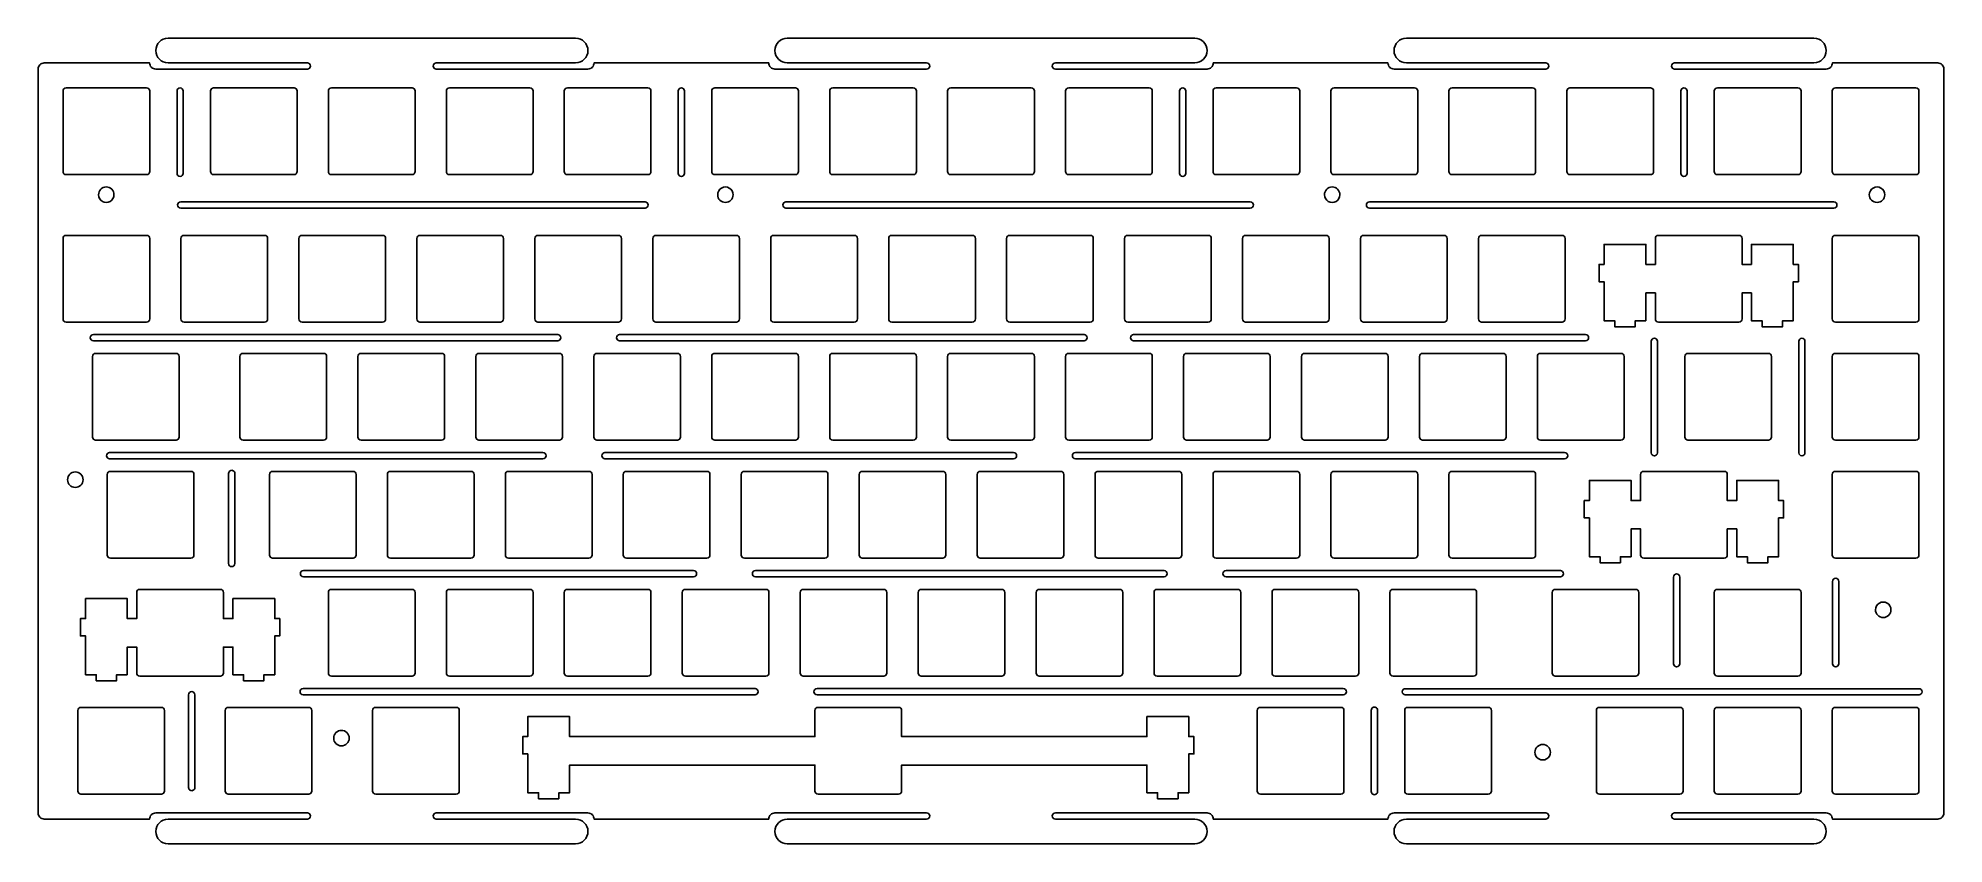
# Model space of a CAD drawing. Extents: x 1 to 309, y 0 to 130.
import ezdxf

# ---------------------------------------------------------------- set-up
doc = ezdxf.new("R2010")
doc.units = 0
doc.layers.add('BG_OUTLINE', color=254, linetype='CONTINUOUS')

msp = doc.modelspace()

# ---------------------------------------------------------------- linework, layer by layer
at = {"layer": 'BG_OUTLINE'}
for points in [[(1.1351, 125.076, -0.414214), (2.1351, 126.076), (19.135, 126.076, 0.414214), (20.135, 125.076), (44.635, 125.076, 1), (44.635, 126.076), (22.135, 126.076, -1), (22.135, 130.076), (87.935, 130.076, -1), (87.935, 126.076), (65.435, 126.076, 1), (65.435, 125.076), (89.935, 125.076, 0.414214), (90.935, 126.076), (119.135, 126.076, 0.414214), (120.135, 125.076), (144.635, 125.076, 1), (144.635, 126.076), (122.135, 126.076, -1), (122.135, 130.076), (187.935, 130.076, -1), (187.935, 126.076), (165.435, 126.076, 1), (165.435, 125.076), (189.935, 125.076, 0.414214), (190.935, 126.076), (219.135, 126.076, 0.414214), (220.135, 125.076), (244.635, 125.076, 1), (244.635, 126.076), (222.135, 126.076, -1), (222.135, 130.076), (287.935, 130.076, -1), (287.935, 126.076), (265.435, 126.076, 1), (265.435, 125.076), (289.935, 125.076, 0.414214), (290.935, 126.076), (307.935, 126.076, -0.414214), (308.935, 125.076), (308.935, 5.0127, -0.414214), (307.935, 4.0127), (290.935, 4.0127, 0.414214), (289.935, 5.0127), (265.435, 5.0127, 1), (265.435, 4.0127), (287.935, 4.0127, -1), (287.935, 0.0127), (222.135, 0.0127, -1), (222.135, 4.0127), (244.635, 4.0127, 1), (244.635, 5.0127), (220.135, 5.0127, 0.414214), (219.135, 4.0127), (190.935, 4.0127, 0.414214), (189.935, 5.0127), (165.435, 5.0127, 1), (165.435, 4.0127), (187.935, 4.0127, -1), (187.935, 0.0127), (122.135, 0.0127, -1), (122.135, 4.0127), (144.635, 4.0127, 1), (144.635, 5.0127), (120.135, 5.0127, 0.414214), (119.135, 4.0127), (90.935, 4.0127, 0.414214), (89.935, 5.0127), (65.435, 5.0127, 1), (65.435, 4.0127), (87.935, 4.0127, -1), (87.935, 0.0127), (22.135, 0.0127, -1), (22.135, 4.0127), (44.635, 4.0127, 1), (44.635, 5.0127), (20.135, 5.0127, 0.414214), (19.135, 4.0127), (2.1351, 4.0127, -0.414216), (1.1351, 5.0127)], [(18.6592, 108.051, 0.414214), (19.1592, 108.551), (19.1592, 121.551, 0.414214), (18.6592, 122.051), (5.6597, 122.051, 0.414272), (5.1596, 121.551), (5.1596, 108.551, 0.414214), (5.6596, 108.051)], [(23.5722, 108.2494, 0.999901), (24.5722, 108.2494), (24.5722, 121.551, 1), (23.5722, 121.551)], [(28.9722, 108.551, 0.414214), (29.4722, 108.051), (42.4715, 108.051, 0.414214), (42.9715, 108.551), (42.9715, 121.551, 0.414214), (42.4715, 122.051), (29.4722, 122.051, 0.414214), (28.9722, 121.551)], [(61.5215, 108.051, 0.414214), (62.0215, 108.551), (62.0215, 121.551, 0.414214), (61.5215, 122.051), (48.5222, 122.051, 0.414214), (48.0222, 121.551), (48.0222, 108.551, 0.414214), (48.5222, 108.051)], [(80.5715, 108.051, 0.414214), (81.0715, 108.551), (81.0715, 121.551, 0.414214), (80.5715, 122.051), (67.5722, 122.051, 0.414214), (67.0722, 121.551), (67.0722, 108.551, 0.414214), (67.5722, 108.051)], [(99.6215, 108.051, 0.414214), (100.1215, 108.551), (100.1215, 121.551, 0.414214), (99.6215, 122.051), (86.6222, 122.051, 0.414214), (86.1222, 121.551), (86.1222, 108.551, 0.414214), (86.6222, 108.051)], [(104.535, 108.2494, 0.999901), (105.535, 108.2494), (105.535, 121.551, 1), (104.535, 121.551)], [(123.434, 108.051, 0.414214), (123.934, 108.551), (123.934, 121.551, 0.414214), (123.434, 122.051), (110.435, 122.051, 0.414214), (109.935, 121.551), (109.935, 108.551, 0.414214), (110.435, 108.051)], [(142.484, 108.051, 0.414214), (142.984, 108.551), (142.984, 121.551, 0.414214), (142.484, 122.051), (129.485, 122.051, 0.414214), (128.985, 121.551), (128.985, 108.551, 0.414214), (129.485, 108.051)], [(148.535, 108.051), (161.534, 108.051, 0.414214), (162.034, 108.551), (162.034, 121.551, 0.414214), (161.534, 122.051), (148.535, 122.051, 0.414214), (148.035, 121.551), (148.035, 108.551, 0.414214)], [(167.585, 108.051), (180.584, 108.051, 0.414214), (181.084, 108.551), (181.084, 121.551, 0.414214), (180.584, 122.051), (167.585, 122.051, 0.414214), (167.085, 121.551), (167.085, 108.551, 0.414214)], [(186.497, 108.2494), (186.497, 121.551, 1), (185.497, 121.551), (185.497, 108.2494, 0.999901)], [(204.397, 108.051, 0.414214), (204.897, 108.551), (204.897, 121.551, 0.414214), (204.397, 122.051), (191.397, 122.051, 0.414214), (190.897, 121.551), (190.897, 108.551, 0.414214), (191.397, 108.051)], [(210.447, 108.051), (223.447, 108.051, 0.414214), (223.947, 108.551), (223.947, 121.551, 0.414214), (223.447, 122.051), (210.447, 122.051, 0.414214), (209.947, 121.551), (209.947, 108.551, 0.414214)], [(229.497, 108.051), (242.497, 108.051, 0.414214), (242.997, 108.551), (242.997, 121.551, 0.414214), (242.497, 122.051), (229.497, 122.051, 0.414214), (228.997, 121.551), (228.997, 108.551, 0.414214)], [(261.547, 108.051, 0.414214), (262.047, 108.551), (262.047, 121.551, 0.414214), (261.547, 122.051), (248.547, 122.051, 0.414214), (248.047, 121.551), (248.047, 108.551, 0.414214), (248.547, 108.051)], [(267.447, 108.2494), (267.447, 121.551, 1), (266.447, 121.551), (266.447, 108.2494, 0.999901)], [(272.36, 108.051), (285.359, 108.051, 0.414214), (285.859, 108.551), (285.859, 121.551, 0.414214), (285.359, 122.051), (272.36, 122.051, 0.414214), (271.86, 121.551), (271.86, 108.551, 0.414214)], [(291.41, 108.051), (304.409, 108.051, 0.414214), (304.909, 108.551), (304.909, 121.551, 0.414214), (304.409, 122.051), (291.41, 122.051, 0.414214), (290.91, 121.551), (290.91, 108.551, 0.414214)], [(13.3897, 104.801, 1), (10.8896, 104.8011, 1)], [(113.3897, 104.801, 1), (110.8897, 104.8011, 1)], [(211.3898, 104.801, 1), (208.8897, 104.8011, 1)], [(299.3896, 104.801, 1), (296.8896, 104.8011, 1)], [(24.1592, 102.651), (99.1592, 102.651, 1), (99.1592, 103.651), (24.1592, 103.651, 1)], [(121.909, 102.651), (196.909, 102.651, 1), (196.909, 103.651), (121.909, 103.651, 1)], [(216.159, 102.651), (291.159, 102.651, 1), (291.159, 103.651), (216.159, 103.651, 1)], [(18.6592, 84.2387, 0.414214), (19.1592, 84.7387), (19.1592, 97.7394, 0.414214), (18.6592, 98.2394), (5.6597, 98.2394, 0.414272), (5.1596, 97.7394), (5.1596, 84.7387, 0.414214), (5.6596, 84.2387)], [(24.7097, 84.2387), (37.709, 84.2387, 0.414214), (38.209, 84.7387), (38.209, 97.7394, 0.414214), (37.709, 98.2394), (24.7097, 98.2394, 0.414214), (24.2097, 97.7394), (24.2097, 84.7387, 0.414214)], [(43.7597, 84.2387), (56.759, 84.2387, 0.414214), (57.259, 84.7387), (57.259, 97.7394, 0.414214), (56.759, 98.2394), (43.7597, 98.2394, 0.414214), (43.2597, 97.7394), (43.2597, 84.7387, 0.414214)], [(62.8097, 84.2387), (75.809, 84.2387, 0.414214), (76.309, 84.7387), (76.309, 97.7394, 0.414214), (75.809, 98.2394), (62.8097, 98.2394, 0.414214), (62.3097, 97.7394), (62.3097, 84.7387, 0.414214)], [(81.8597, 84.2387), (94.859, 84.2387, 0.414214), (95.359, 84.7387), (95.359, 97.7394, 0.414214), (94.859, 98.2394), (81.8597, 98.2394, 0.414214), (81.3597, 97.7394), (81.3597, 84.7387, 0.414214)], [(100.9083, 84.2387), (113.909, 84.2387, 0.414214), (114.409, 84.7387), (114.409, 97.7394, 0.414214), (113.909, 98.2394), (100.9083, 98.2394, 0.414214), (100.4083, 97.7394), (100.4083, 84.7387, 0.414214)], [(119.958, 84.2387), (132.959, 84.2387, 0.414214), (133.459, 84.7387), (133.459, 97.7394, 0.414214), (132.959, 98.2394), (119.958, 98.2394, 0.414214), (119.458, 97.7394), (119.458, 84.7387, 0.414214)], [(139.01, 84.2387), (152.009, 84.2387, 0.414214), (152.509, 84.7387), (152.509, 97.7394, 0.414214), (152.009, 98.2394), (139.01, 98.2394, 0.414214), (138.51, 97.7394), (138.51, 84.7387, 0.414214)], [(158.06, 84.2387), (171.059, 84.2387, 0.414214), (171.559, 84.7387), (171.559, 97.7394, 0.414214), (171.059, 98.2394), (158.06, 98.2394, 0.414214), (157.56, 97.7394), (157.56, 84.7387, 0.414214)], [(177.11, 84.2387), (190.109, 84.2387, 0.414214), (190.609, 84.7387), (190.609, 97.7394, 0.414214), (190.109, 98.2394), (177.11, 98.2394, 0.414214), (176.61, 97.7394), (176.61, 84.7387, 0.414214)], [(196.16, 84.2387), (209.159, 84.2387, 0.414214), (209.659, 84.7387), (209.659, 97.7394, 0.414214), (209.159, 98.2394), (196.16, 98.2394, 0.414214), (195.66, 97.7394), (195.66, 84.7387, 0.414214)], [(215.21, 84.2387), (228.209, 84.2387, 0.414214), (228.709, 84.7387), (228.709, 97.7394, 0.414214), (228.209, 98.2394), (215.21, 98.2394, 0.414214), (214.71, 97.7394), (214.71, 84.7387, 0.414214)], [(234.26, 84.2387), (247.259, 84.2387, 0.414214), (247.759, 84.7387), (247.759, 97.7394, 0.414214), (247.259, 98.2394), (234.26, 98.2394, 0.414214), (233.76, 97.7394), (233.76, 84.7387, 0.414214)], [(260.809, 84.4688), (260.809, 88.9392), (262.335, 88.9392), (262.335, 84.7387, 0.414214), (262.835, 84.2387), (275.834, 84.2387, 0.414214), (276.334, 84.7387), (276.334, 88.9392), (277.86, 88.9392), (277.86, 84.4688), (279.585, 84.4688), (279.585, 83.4891), (282.884, 83.4891), (282.884, 84.4688), (284.609, 84.4688), (284.609, 90.739), (285.435, 90.739), (285.435, 93.539), (284.609, 93.539), (284.609, 96.7691), (277.86, 96.7691), (277.86, 93.539), (276.334, 93.539), (276.334, 97.7394, 0.414214), (275.834, 98.2394), (262.835, 98.2394, 0.414214), (262.335, 97.7394), (262.335, 93.539), (260.809, 93.539), (260.809, 96.7691), (254.06, 96.7691), (254.06, 93.539), (253.234, 93.539), (253.234, 90.739), (254.06, 90.739), (254.06, 84.4688), (255.783, 84.4688), (255.783, 83.4891), (259.084, 83.4891), (259.084, 84.4688)], [(291.41, 84.2387), (304.409, 84.2387, 0.414214), (304.909, 84.7387), (304.909, 97.7394, 0.414214), (304.409, 98.2394), (291.41, 98.2394, 0.414214), (290.91, 97.7394), (290.91, 84.7387, 0.414214)], [(10.06, 81.2187), (85.06, 81.2187, 1), (85.06, 82.2187), (10.06, 82.2187, 1)], [(95.06, 81.2187), (170.06, 81.2187, 1), (170.06, 82.2187), (95.06, 82.2187, 1)], [(178.06, 81.2187), (251.06, 81.2187, 1), (251.06, 82.2187), (178.06, 82.2187, 1)], [(262.684, 63.1394), (262.684, 81.1394, 1), (261.684, 81.1394), (261.684, 63.1394, 1)], [(286.497, 63.1394), (286.497, 81.1394, 1), (285.497, 81.1394), (285.497, 63.1394, 1)], [(10.4222, 65.1887), (23.4217, 65.1887, 0.414214), (23.9217, 65.6887), (23.9217, 78.6894, 0.414214), (23.4217, 79.1894), (10.4222, 79.1894, 0.414214), (9.9222, 78.6894), (9.9222, 65.6887, 0.414214)], [(34.2347, 65.1887), (47.234, 65.1887, 0.414214), (47.734, 65.6887), (47.734, 78.6894, 0.414214), (47.234, 79.1894), (34.2347, 79.1894, 0.414214), (33.7347, 78.6894), (33.7347, 65.6887, 0.414214)], [(53.2847, 65.1887), (66.284, 65.1887, 0.414214), (66.784, 65.6887), (66.784, 78.6894, 0.414214), (66.284, 79.1894), (53.2847, 79.1894, 0.414214), (52.7847, 78.6894), (52.7847, 65.6887, 0.414214)], [(72.3347, 65.1887), (85.334, 65.1887, 0.414214), (85.834, 65.6887), (85.834, 78.6894, 0.414214), (85.334, 79.1894), (72.3347, 79.1894, 0.414214), (71.8347, 78.6894), (71.8347, 65.6887, 0.414214)], [(91.3847, 65.1887), (104.384, 65.1887, 0.414214), (104.884, 65.6887), (104.884, 78.6894, 0.414214), (104.384, 79.1894), (91.3847, 79.1894, 0.414214), (90.8847, 78.6894), (90.8847, 65.6887, 0.414214)], [(110.435, 65.1887), (123.434, 65.1887, 0.414214), (123.934, 65.6887), (123.934, 78.6894, 0.414214), (123.434, 79.1894), (110.435, 79.1894, 0.414214), (109.935, 78.6894), (109.935, 65.6887, 0.414214)], [(129.485, 65.1887), (142.484, 65.1887, 0.414214), (142.984, 65.6887), (142.984, 78.6894, 0.414214), (142.484, 79.1894), (129.485, 79.1894, 0.414214), (128.985, 78.6894), (128.985, 65.6887, 0.414214)], [(148.535, 65.1887), (161.534, 65.1887, 0.414214), (162.034, 65.6887), (162.034, 78.6894, 0.414214), (161.534, 79.1894), (148.535, 79.1894, 0.414214), (148.035, 78.6894), (148.035, 65.6887, 0.414214)], [(167.585, 65.1887), (180.584, 65.1887, 0.414214), (181.084, 65.6887), (181.084, 78.6894, 0.414214), (180.584, 79.1894), (167.585, 79.1894, 0.414214), (167.085, 78.6894), (167.085, 65.6887, 0.414214)], [(186.635, 65.1887), (199.634, 65.1887, 0.414214), (200.134, 65.6887), (200.134, 78.6894, 0.414214), (199.634, 79.1894), (186.635, 79.1894, 0.414214), (186.135, 78.6894), (186.135, 65.6887, 0.414214)], [(205.685, 65.1887), (218.684, 65.1887, 0.414214), (219.184, 65.6887), (219.184, 78.6894, 0.414214), (218.684, 79.1894), (205.685, 79.1894, 0.414214), (205.185, 78.6894), (205.185, 65.6887, 0.414214)], [(224.735, 65.1887), (237.734, 65.1887, 0.414214), (238.234, 65.6887), (238.234, 78.6894, 0.414214), (237.734, 79.1894), (224.735, 79.1894, 0.414214), (224.235, 78.6894), (224.235, 65.6887, 0.414214)], [(243.785, 65.1887), (256.784, 65.1887, 0.414214), (257.284, 65.6887), (257.284, 78.6894, 0.414214), (256.784, 79.1894), (243.785, 79.1894, 0.414214), (243.285, 78.6894), (243.285, 65.6887, 0.414214)], [(267.597, 65.1887), (280.597, 65.1887, 0.414214), (281.097, 65.6887), (281.097, 78.6894, 0.414214), (280.597, 79.1894), (267.597, 79.1894, 0.414214), (267.097, 78.6894), (267.097, 65.6887, 0.414214)], [(291.41, 65.1887), (304.409, 65.1887, 0.414214), (304.909, 65.6887), (304.909, 78.6894, 0.414214), (304.409, 79.1894), (291.41, 79.1894, 0.414214), (290.91, 78.6894), (290.91, 65.6887, 0.414214)], [(12.677, 62.1732), (82.677, 62.1732, 1), (82.677, 63.1732), (12.677, 63.1732, 1)], [(92.677, 62.1687), (158.677, 62.1687, 1), (158.677, 63.1687), (92.677, 63.1687, 1)], [(168.677, 62.1687), (247.677, 62.1687, 1), (247.677, 63.1687), (168.677, 63.1687, 1)], [(8.3897, 58.8009, 1), (5.8896, 58.8009, 1)], [(12.802, 46.1387), (25.8029, 46.1387, 0.414214), (26.3029, 46.6387), (26.3029, 59.6394, 0.414214), (25.8029, 60.1394), (12.802, 60.1394, 0.414214), (12.302, 59.6394), (12.302, 46.6387, 0.414214)], [(32.9029, 45.2728), (32.9029, 59.8141, 1.000082), (31.9029, 59.8141), (31.9029, 45.2728, 0.999969)], [(38.9972, 46.1387), (51.9965, 46.1387, 0.414214), (52.4965, 46.6387), (52.4965, 59.6394, 0.414214), (51.9965, 60.1394), (38.9972, 60.1394, 0.414214), (38.4972, 59.6394), (38.4972, 46.6387, 0.414214)], [(58.0472, 46.1387), (71.0465, 46.1387, 0.414214), (71.5465, 46.6387), (71.5465, 59.6394, 0.414214), (71.0465, 60.1394), (58.0472, 60.1394, 0.414214), (57.5472, 59.6394), (57.5472, 46.6387, 0.414214)], [(77.0972, 46.1387), (90.0965, 46.1387, 0.414214), (90.5965, 46.6387), (90.5965, 59.6394, 0.414214), (90.0965, 60.1394), (77.0972, 60.1394, 0.414214), (76.5972, 59.6394), (76.5972, 46.6387, 0.414214)], [(96.1472, 46.1387), (109.147, 46.1387, 0.414214), (109.647, 46.6387), (109.647, 59.6394, 0.414214), (109.147, 60.1394), (96.1472, 60.1394, 0.414214), (95.6472, 59.6394), (95.6472, 46.6387, 0.414214)], [(115.197, 46.1387), (128.197, 46.1387, 0.414214), (128.697, 46.6387), (128.697, 59.6394, 0.414214), (128.197, 60.1394), (115.197, 60.1394, 0.414214), (114.697, 59.6394), (114.697, 46.6387, 0.414214)], [(134.247, 46.1387), (147.247, 46.1387, 0.414214), (147.747, 46.6387), (147.747, 59.6394, 0.414214), (147.247, 60.1394), (134.247, 60.1394, 0.414214), (133.747, 59.6394), (133.747, 46.6387, 0.414214)], [(153.297, 46.1387), (166.297, 46.1387, 0.414214), (166.797, 46.6387), (166.797, 59.6394, 0.414214), (166.297, 60.1394), (153.297, 60.1394, 0.414214), (152.797, 59.6394), (152.797, 46.6387, 0.414214)], [(172.347, 46.1387), (185.347, 46.1387, 0.414214), (185.847, 46.6387), (185.847, 59.6394, 0.414214), (185.347, 60.1394), (172.347, 60.1394, 0.414214), (171.847, 59.6394), (171.847, 46.6387, 0.414214)], [(191.397, 46.1387), (204.397, 46.1387, 0.414214), (204.897, 46.6387), (204.897, 59.6394, 0.414214), (204.397, 60.1394), (191.397, 60.1394, 0.414214), (190.897, 59.6394), (190.897, 46.6387, 0.414214)], [(210.447, 46.1387), (223.447, 46.1387, 0.414214), (223.947, 46.6387), (223.947, 59.6394, 0.414214), (223.447, 60.1394), (210.447, 60.1394, 0.414214), (209.947, 59.6394), (209.947, 46.6387, 0.414214)], [(229.497, 46.1387), (242.497, 46.1387, 0.414214), (242.997, 46.6387), (242.997, 59.6394, 0.414214), (242.497, 60.1394), (229.497, 60.1394, 0.414214), (228.997, 59.6394), (228.997, 46.6387, 0.414214)], [(251.677, 52.639), (251.677, 46.3688), (253.402, 46.3688), (253.402, 45.3891), (256.701, 45.3891), (256.701, 46.3688), (258.428, 46.3688), (258.428, 50.8392), (259.952, 50.8392), (259.952, 46.6387, 0.414214), (260.452, 46.1387), (273.453, 46.1387, 0.414214), (273.953, 46.6387), (273.953, 50.8392), (275.477, 50.8392), (275.477, 46.3688), (277.202, 46.3688), (277.202, 45.3891), (280.503, 45.3891), (280.503, 46.3688), (282.228, 46.3688), (282.228, 52.639), (283.052, 52.639), (283.052, 55.439), (282.228, 55.439), (282.228, 58.6691), (275.477, 58.6691), (275.477, 55.439), (273.953, 55.439), (273.953, 59.6394, 0.414214), (273.453, 60.1394), (260.452, 60.1394, 0.414214), (259.952, 59.6394), (259.952, 55.439), (258.428, 55.439), (258.428, 58.6691), (251.677, 58.6691), (251.677, 55.439), (250.853, 55.439), (250.853, 52.639)], [(291.41, 46.1387), (304.409, 46.1387, 0.414214), (304.909, 46.6387), (304.909, 59.6394, 0.414214), (304.409, 60.1394), (291.41, 60.1394, 0.414214), (290.91, 59.6394), (290.91, 46.6387, 0.414214)], [(43.997, 43.1187), (106.997, 43.1187, 1), (106.997, 44.1187), (43.997, 44.1187, 1)], [(116.997, 43.1187), (182.997, 43.1187, 1), (182.997, 44.1187), (116.997, 44.1187, 1)], [(192.997, 43.1187), (246.997, 43.1187, 1), (246.997, 44.1187), (192.997, 44.1187, 1)], [(266.265, 29.0886), (266.265, 43.0886, 1), (265.265, 43.0886), (265.265, 29.0886, 1)], [(15.5404, 27.3188), (15.5404, 31.7891), (17.0659, 31.7891), (17.0659, 27.5886, 0.414214), (17.5659, 27.0886), (30.5654, 27.0886, 0.414214), (31.0654, 27.5886), (31.0654, 31.7891), (32.5909, 31.7891), (32.5909, 27.3188), (34.3148, 27.3188), (34.3148, 26.339), (37.6152, 26.339), (37.6152, 27.3188), (39.3404, 27.3188), (39.3404, 33.5889), (40.1659, 33.5889), (40.1659, 36.389), (39.3404, 36.389), (39.3404, 39.6192), (32.5909, 39.6192), (32.5909, 36.389), (31.0654, 36.389), (31.0654, 40.5894, 0.414214), (30.5654, 41.0894), (17.5659, 41.0894, 0.414214), (17.0659, 40.5894), (17.0659, 36.389), (15.5404, 36.389), (15.5404, 39.6192), (8.7908, 39.6192), (8.7908, 36.389), (7.9653, 36.389), (7.9653, 33.5889), (8.7908, 33.5889), (8.7908, 27.3188), (10.5161, 27.3188), (10.5161, 26.339), (13.8151, 26.339), (13.8151, 27.3188)], [(48.5222, 27.0886), (61.5215, 27.0886, 0.414214), (62.0215, 27.5886), (62.0215, 40.5894, 0.414214), (61.5215, 41.0894), (48.5222, 41.0894, 0.414214), (48.0222, 40.5894), (48.0222, 27.5886, 0.414214)], [(67.5722, 27.0886), (80.5715, 27.0886, 0.414214), (81.0715, 27.5886), (81.0715, 40.5894, 0.414214), (80.5715, 41.0894), (67.5722, 41.0894, 0.414214), (67.0722, 40.5894), (67.0722, 27.5886, 0.414214)], [(86.6222, 27.0886), (99.6215, 27.0886, 0.414214), (100.1215, 27.5886), (100.1215, 40.5894, 0.414214), (99.6215, 41.0894), (86.6222, 41.0894, 0.414214), (86.1222, 40.5894), (86.1222, 27.5886, 0.414214)], [(105.672, 27.0886), (118.672, 27.0886, 0.414214), (119.172, 27.5886), (119.172, 40.5894, 0.414214), (118.672, 41.0894), (105.672, 41.0894, 0.414214), (105.172, 40.5894), (105.172, 27.5886, 0.414214)], [(124.722, 27.0886), (137.722, 27.0886, 0.414214), (138.222, 27.5886), (138.222, 40.5894, 0.414214), (137.722, 41.0894), (124.722, 41.0894, 0.414214), (124.222, 40.5894), (124.222, 27.5886, 0.414214)], [(143.772, 27.0886), (156.772, 27.0886, 0.414214), (157.272, 27.5886), (157.272, 40.5894, 0.414214), (156.772, 41.0894), (143.772, 41.0894, 0.414214), (143.272, 40.5894), (143.272, 27.5886, 0.414214)], [(162.822, 27.0886), (175.822, 27.0886, 0.414214), (176.322, 27.5886), (176.322, 40.5894, 0.414214), (175.822, 41.0894), (162.822, 41.0894, 0.414214), (162.322, 40.5894), (162.322, 27.5886, 0.414214)], [(181.872, 27.0886), (194.872, 27.0886, 0.414214), (195.372, 27.5886), (195.372, 40.5894, 0.414214), (194.872, 41.0894), (181.872, 41.0894, 0.414214), (181.372, 40.5894), (181.372, 27.5886, 0.414214)], [(200.922, 27.0886), (213.922, 27.0886, 0.414214), (214.422, 27.5886), (214.422, 40.5894, 0.414214), (213.922, 41.0894), (200.922, 41.0894, 0.414214), (200.422, 40.5894), (200.422, 27.5886, 0.414214)], [(219.972, 27.0886), (232.972, 27.0886, 0.414214), (233.472, 27.5886), (233.472, 40.5894, 0.414214), (232.972, 41.0894), (219.972, 41.0894, 0.414214), (219.472, 40.5894), (219.472, 27.5886, 0.414214)], [(246.166, 27.0886), (259.165, 27.0886, 0.414214), (259.665, 27.5886), (259.665, 40.5894, 0.414214), (259.165, 41.0894), (246.166, 41.0894, 0.414214), (245.666, 40.5894), (245.666, 27.5886, 0.414214)], [(272.36, 27.0886), (285.359, 27.0886, 0.414214), (285.859, 27.5886), (285.859, 40.5894, 0.414214), (285.359, 41.0894), (272.36, 41.0894, 0.414214), (271.86, 40.5894), (271.86, 27.5886, 0.414214)], [(291.959, 29.0878), (291.959, 42.3894, 1), (290.959, 42.3894), (290.959, 29.0878, 0.999901)], [(300.3896, 37.8009, 1), (297.8896, 37.801, 1)], [(43.935, 24.0686), (116.935, 24.0686, 1), (116.935, 25.0686), (43.935, 25.0686, 1)], [(126.935, 24.0686), (211.935, 24.0686, 1), (211.935, 25.0686), (126.935, 25.0686, 1)], [(221.935, 24.0595), (304.935, 24.0595, 1), (304.935, 25.0595), (221.935, 25.0595, 1)], [(8.0409, 8.0386), (21.0404, 8.0386, 0.414214), (21.5404, 8.5386), (21.5404, 21.5395, 0.414214), (21.0404, 22.0395), (8.0409, 22.0395, 0.414214), (7.5409, 21.5395), (7.5409, 8.5387, 0.414249)], [(26.4404, 9.0886), (26.4404, 24.0886, 0.992131), (25.4404, 24.0965), (25.4404, 9.0965, 1.007931)], [(31.852, 8.0386), (44.8528, 8.0386, 0.414214), (45.3528, 8.5386), (45.3528, 21.5395, 0.414214), (44.8528, 22.0395), (31.852, 22.0395, 0.414214), (31.352, 21.5395), (31.352, 8.5387, 0.414214), (31.852, 8.0387)], [(55.666, 8.0386), (68.6653, 8.0386, 0.414214), (69.1653, 8.5386), (69.1653, 21.5395, 0.414214), (68.6653, 22.0395), (55.666, 22.0395, 0.414214), (55.166, 21.5395), (55.166, 8.5387, 0.414214), (55.666, 8.0387)], [(85.2526, 7.289), (85.2526, 8.2688), (86.9781, 8.2688), (86.9781, 12.7391), (126.602, 12.7391), (126.602, 8.5387, 0.414272), (127.102, 8.0386), (140.103, 8.0386, 0.414214), (140.603, 8.5386), (140.603, 12.7391), (180.227, 12.7391), (180.227, 8.2688), (181.952, 8.2688), (181.952, 7.289), (185.253, 7.289), (185.253, 8.2688), (186.978, 8.2688), (186.978, 14.5388), (187.802, 14.5388), (187.802, 17.339), (186.978, 17.339), (186.978, 20.5692), (180.227, 20.5692), (180.227, 17.339), (140.603, 17.339), (140.603, 21.5395, 0.414214), (140.103, 22.0395), (127.102, 22.0395, 0.414214), (126.602, 21.5395), (126.602, 17.339), (86.9781, 17.339), (86.9781, 20.5692), (80.227, 20.5692), (80.227, 17.339), (79.4029, 17.339), (79.4029, 14.5388), (80.227, 14.5388), (80.227, 8.2688), (81.952, 8.2688), (81.952, 7.289)], [(198.541, 8.0386), (211.54, 8.0386, 0.414214), (212.04, 8.5386), (212.04, 21.5395, 0.414214), (211.54, 22.0395), (198.541, 22.0395, 0.414214), (198.041, 21.5395), (198.041, 8.5387, 0.414272)], [(217.452, 8.446), (217.452, 21.5932, 1.000034), (216.452, 21.5932), (216.452, 8.446, 1.000032)], [(235.353, 8.0386, 0.414214), (235.853, 8.5386), (235.853, 21.5395, 0.414214), (235.353, 22.0395), (222.352, 22.0395, 0.414214), (221.852, 21.5395), (221.852, 8.5387, 0.414272), (222.352, 8.0386)], [(253.31, 8.0386), (266.309, 8.0386), (266.309, 8.0387, 0.414155), (266.809, 8.5386), (266.809, 21.5395, 0.414214), (266.309, 22.0395), (253.31, 22.0395, 0.414214), (252.81, 21.5395), (252.81, 8.5387, 0.414272)], [(272.36, 8.0386), (285.359, 8.0386), (285.359, 8.0387, 0.414155), (285.859, 8.5386), (285.859, 21.5395, 0.414214), (285.359, 22.0395), (272.36, 22.0395, 0.414214), (271.86, 21.5395), (271.86, 8.5387, 0.414272)], [(291.41, 8.0386), (304.409, 8.0386), (304.409, 8.0387, 0.414155), (304.909, 8.5386), (304.909, 21.5395, 0.414214), (304.409, 22.0395), (291.41, 22.0395, 0.414214), (290.91, 21.5395), (290.91, 8.5387, 0.414272)], [(51.3723, 17.08, 1), (48.8722, 17.08, 1)], [(245.3897, 14.801, 1), (242.8897, 14.8009, 1)]]:
    msp.add_lwpolyline(points, format="xyb", close=True, dxfattribs=at)

doc.saveas('drawing.dxf')
